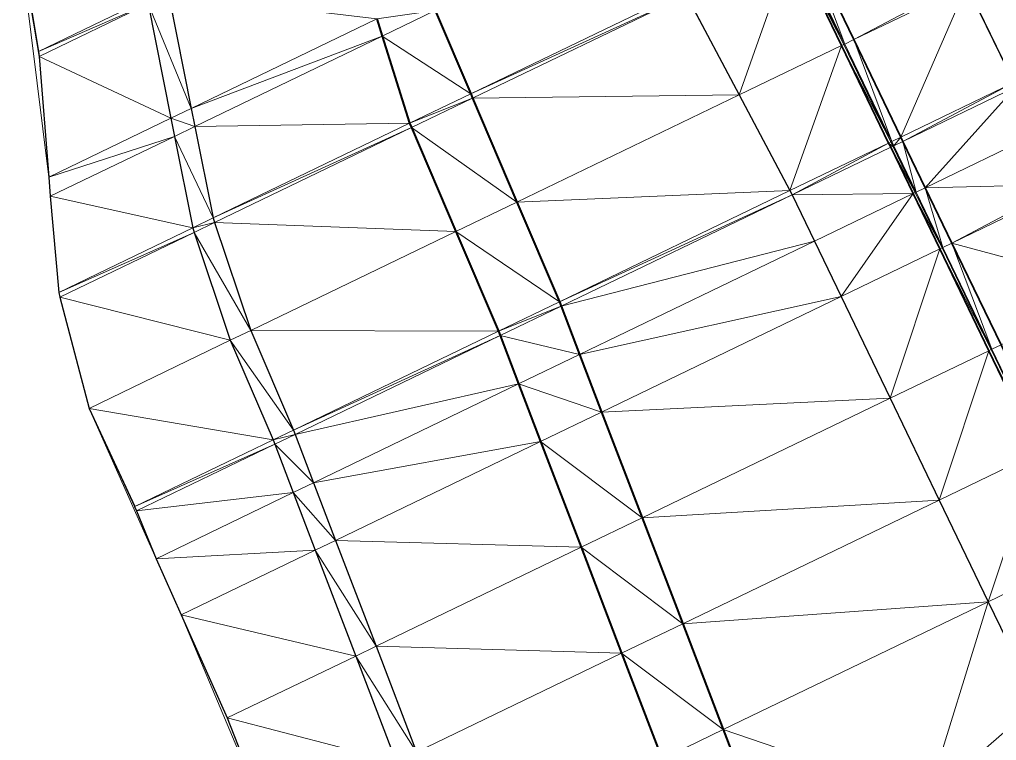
# Model space of a CAD drawing. Header units: metres. Extents: x 246428 to 246884, y 7418966 to 7419490.
# Drawn here: x 246511 to 246554.24, y 7419296.5 to 7419328.41 of the extents above; entities that cross this region are included whole.
import ezdxf

# ---------------------------------------------------------------- set-up
doc = ezdxf.new("R2010")
doc.units = ezdxf.units.M
doc.linetypes.add('blank name', pattern=[0])
doc.linetypes.add('HIDDEN', pattern=[9.525, 6.35, -3.175])
doc.layers.add('_12D_UNMAPPED', color=7, linetype='Continuous')
for name, color, linetype, lineweight in [('BATTER', 250, 'HIDDEN', 25), ('DRAINAGE_SWALE', 7, 'CHANNEL_DASHDOT_X4', 40), ('GRADELINES', 250, 'HIDDEN', 25)]:
    doc.layers.add(name, color=color, linetype=linetype, lineweight=lineweight)
for name, color, linetype, lineweight, true_color in [('KERB_BACK', 7, 'Continuous', 35, 0x5fd2ff), ('KERB_LINE', 7, 'Continuous', 18, 0xb9b9b9), ('KERB_LIP', 7, 'Continuous', 35, 0x5fd2ff), ('KERB_TOP', 7, 'Continuous', 18, 0xb9b9b9)]:
    doc.layers.add(name, color=color, linetype=linetype, lineweight=lineweight, true_color=true_color)
doc.styles.get("Standard").update_dxf_attribs({"font": 'romans.shx', "width": 0.65})
doc.linetypes.add('CHANNEL_DASHDOT_X4', pattern='A,6,-1,1,-1,0.004,[">",Standard,S=4,R=0,X=0,Y=-1.7144],0.004,1,-1,6,-1,1,-1', length=20.008)

msp = doc.modelspace()

# ---------------------------------------------------------------- linework, layer by layer
at = {"layer": '_12D_UNMAPPED', "color": 3, "linetype": 'blank name', "lineweight": 0}
for points in [[(246555.008, 7419325.621, 32.12), (246552.926, 7419329.937, 32.072), (246557.925, 7419332.347, 31.906)], [(246512.289, 7419321.441, 30.769), (246510.995, 7419331.919, 30.807), (246511.857, 7419326.784, 30.788)], [(246510.995, 7419331.919, 30.807), (246511.84, 7419327.007, 30.789), (246511.857, 7419326.784, 30.788)], [(246511.84, 7419327.007, 30.789), (246510.995, 7419331.919, 30.807), (246516.646, 7419329.325, 31.678)], [(246542.853, 7419325.079, 31.981), (246540.508, 7419329.499, 31.929), (246545.215, 7419331.769, 31.981)], [(246542.853, 7419325.079, 31.981), (246545.215, 7419331.769, 31.981), (246547.387, 7419327.265, 32.031)], [(246545.314, 7419331.817, 31.981), (246547.486, 7419327.313, 32.031), (246545.215, 7419331.769, 31.981)], [(246545.215, 7419331.769, 31.981), (246547.486, 7419327.313, 32.031), (246547.387, 7419327.265, 32.031)], [(246545.35, 7419331.834, 31.831), (246547.522, 7419327.33, 31.881), (246545.314, 7419331.817, 31.981)], [(246545.314, 7419331.817, 31.981), (246547.522, 7419327.33, 31.881), (246547.486, 7419327.313, 32.031)], [(246545.35, 7419331.834, 31.831), (246545.755, 7419332.029, 31.856), (246547.522, 7419327.33, 31.881)], [(246545.755, 7419332.029, 31.856), (246552.836, 7419330.124, 32.07), (246547.927, 7419327.526, 31.906)], [(246545.755, 7419332.029, 31.856), (246547.927, 7419327.526, 31.906), (246547.522, 7419327.33, 31.881)], [(246552.836, 7419330.124, 32.07), (246552.926, 7419329.937, 32.072), (246547.927, 7419327.526, 31.906)], [(246517.588, 7419329.548, 31.681), (246518.591, 7419324.48, 31.768), (246516.688, 7419329.114, 31.681)], [(246526.811, 7419328.445, 30.247), (246518.591, 7419324.48, 31.768), (246517.588, 7419329.548, 31.681)], [(246540.41, 7419329.683, 31.926), (246530.966, 7419325.128, 30.179), (246529.393, 7419328.811, 30.193)], [(246530.966, 7419325.128, 30.179), (246530.966, 7419325.128, 30.179), (246540.41, 7419329.683, 31.926)], [(246530.966, 7419325.128, 30.179), (246540.41, 7419329.683, 31.926), (246540.41, 7419329.683, 31.926)], [(246530.966, 7419325.128, 30.179), (246540.41, 7419329.683, 31.926), (246540.508, 7419329.499, 31.929)], [(246552.926, 7419329.937, 32.072), (246550.008, 7419323.21, 31.954), (246547.927, 7419327.526, 31.906)], [(246555.008, 7419325.621, 32.12), (246550.008, 7419323.21, 31.954), (246552.926, 7419329.937, 32.072)], [(246511.84, 7419327.007, 30.789), (246516.646, 7419329.325, 31.678), (246516.688, 7419329.114, 31.681)], [(246511.857, 7419326.784, 30.788), (246511.84, 7419327.007, 30.789), (246516.688, 7419329.114, 31.681)], [(246511.84, 7419327.007, 30.789), (246511.84, 7419327.007, 30.789), (246516.688, 7419329.114, 31.681)], [(246517.69, 7419324.046, 31.768), (246511.857, 7419326.784, 30.788), (246516.688, 7419329.114, 31.681)], [(246518.591, 7419324.48, 31.768), (246517.69, 7419324.046, 31.768), (246516.688, 7419329.114, 31.681)], [(246531.047, 7419324.937, 30.178), (246530.966, 7419325.128, 30.179), (246540.508, 7419329.499, 31.929)], [(246542.853, 7419325.079, 31.981), (246531.047, 7419324.937, 30.178), (246540.508, 7419329.499, 31.929)], [(246527.051, 7419327.682, 30.245), (246526.811, 7419328.445, 30.247), (246529.393, 7419328.811, 30.193)], [(246530.966, 7419325.128, 30.179), (246527.051, 7419327.681, 30.245), (246529.393, 7419328.811, 30.193)], [(246527.051, 7419327.682, 30.245), (246529.393, 7419328.811, 30.193), (246529.393, 7419328.811, 30.193)], [(246527.051, 7419327.681, 30.245), (246527.051, 7419327.682, 30.245), (246529.393, 7419328.811, 30.193)], [(246518.591, 7419324.48, 31.768), (246526.811, 7419328.445, 30.247), (246527.051, 7419327.682, 30.245)], [(246518.591, 7419324.48, 31.768), (246527.051, 7419327.682, 30.245), (246527.051, 7419327.681, 30.245)], [(246518.749, 7419323.678, 31.782), (246518.591, 7419324.48, 31.768), (246527.051, 7419327.681, 30.245)], [(246528.263, 7419323.825, 30.239), (246518.749, 7419323.678, 31.782), (246527.051, 7419327.681, 30.245)], [(246518.749, 7419323.678, 31.782), (246518.749, 7419323.678, 31.782), (246527.051, 7419327.681, 30.245)], [(246530.966, 7419325.128, 30.179), (246528.263, 7419323.825, 30.239), (246527.051, 7419327.681, 30.245)], [(246547.927, 7419327.526, 31.906), (246549.603, 7419323.014, 31.929), (246547.522, 7419327.33, 31.881)], [(246550.008, 7419323.21, 31.954), (246549.603, 7419323.014, 31.929), (246547.927, 7419327.526, 31.906)], [(246511.84, 7419327.007, 30.789), (246511.84, 7419327.007, 30.789), (246511.857, 7419326.784, 30.788)], [(246545.099, 7419320.842, 32.03), (246542.853, 7419325.079, 31.981), (246547.387, 7419327.265, 32.031)], [(246549.468, 7419322.949, 32.079), (246545.099, 7419320.842, 32.03), (246547.387, 7419327.265, 32.031)], [(246547.486, 7419327.313, 32.031), (246549.567, 7419322.997, 32.079), (246547.387, 7419327.265, 32.031)], [(246549.567, 7419322.997, 32.079), (246549.468, 7419322.949, 32.079), (246547.387, 7419327.265, 32.031)], [(246547.522, 7419327.33, 31.881), (246549.567, 7419322.997, 32.079), (246547.486, 7419327.313, 32.031)], [(246549.603, 7419323.014, 31.929), (246549.567, 7419322.997, 32.079), (246547.522, 7419327.33, 31.881)], [(246517.69, 7419324.046, 31.768), (246512.289, 7419321.441, 30.769), (246511.857, 7419326.784, 30.788)], [(246550.008, 7419323.21, 31.954), (246555.008, 7419325.621, 32.12), (246550.009, 7419323.21, 31.954)], [(246550.009, 7419323.21, 31.954), (246555.008, 7419325.621, 32.12), (246550.099, 7419323.022, 31.956)], [(246555.008, 7419325.621, 32.12), (246555.008, 7419325.621, 32.12), (246550.009, 7419323.21, 31.954)], [(246555.008, 7419325.621, 32.12), (246555.098, 7419325.433, 32.122), (246550.099, 7419323.022, 31.956)], [(246550.099, 7419323.022, 31.956), (246555.098, 7419325.433, 32.122), (246551.089, 7419320.97, 31.979)], [(246555.098, 7419325.433, 32.122), (246556.088, 7419323.381, 32.145), (246551.089, 7419320.97, 31.979)], [(246530.966, 7419325.128, 30.179), (246531.047, 7419324.937, 30.178), (246528.263, 7419323.825, 30.239)], [(246530.966, 7419325.128, 30.179), (246530.966, 7419325.128, 30.179), (246528.263, 7419323.825, 30.239)], [(246528.263, 7419323.825, 30.239), (246531.047, 7419324.937, 30.178), (246528.345, 7419323.633, 30.238)], [(246531.047, 7419324.937, 30.178), (246533.013, 7419320.333, 30.16), (246528.345, 7419323.633, 30.238)], [(246533.013, 7419320.333, 30.16), (246531.047, 7419324.937, 30.178), (246542.853, 7419325.079, 31.981)], [(246533.013, 7419320.333, 30.16), (246542.853, 7419325.079, 31.981), (246545.099, 7419320.842, 32.03)], [(246518.591, 7419324.48, 31.768), (246518.749, 7419323.678, 31.782), (246517.69, 7419324.046, 31.768)], [(246512.289, 7419321.441, 30.769), (246517.69, 7419324.046, 31.768), (246517.849, 7419323.244, 31.782)], [(246517.69, 7419324.046, 31.768), (246518.749, 7419323.678, 31.782), (246517.849, 7419323.244, 31.782)], [(246518.749, 7419323.678, 31.782), (246518.749, 7419323.678, 31.782), (246517.849, 7419323.244, 31.782)], [(246517.849, 7419323.244, 31.782), (246518.749, 7419323.678, 31.782), (246517.849, 7419323.243, 31.782)], [(246518.749, 7419323.678, 31.782), (246519.564, 7419319.63, 31.849), (246517.849, 7419323.243, 31.782)], [(246519.564, 7419319.63, 31.849), (246518.749, 7419323.678, 31.782), (246528.263, 7419323.825, 30.239)], [(246519.564, 7419319.63, 31.849), (246528.263, 7419323.825, 30.239), (246528.345, 7419323.633, 30.238)], [(246519.564, 7419319.63, 31.849), (246528.263, 7419323.825, 30.239), (246528.263, 7419323.825, 30.239)], [(246519.626, 7419319.428, 31.852), (246519.564, 7419319.63, 31.849), (246528.345, 7419323.633, 30.238)], [(246519.626, 7419319.428, 31.852), (246528.345, 7419323.633, 30.238), (246530.31, 7419319.03, 30.22)], [(246528.263, 7419323.825, 30.239), (246528.263, 7419323.825, 30.239), (246528.345, 7419323.633, 30.238)], [(246528.345, 7419323.633, 30.238), (246533.013, 7419320.333, 30.16), (246530.31, 7419319.03, 30.22)], [(246512.289, 7419321.441, 30.769), (246517.849, 7419323.244, 31.782), (246517.849, 7419323.243, 31.782)], [(246512.358, 7419320.596, 30.766), (246512.289, 7419321.441, 30.769), (246517.849, 7419323.243, 31.782)], [(246512.358, 7419320.595, 30.766), (246517.849, 7419323.243, 31.782), (246518.663, 7419319.196, 31.849)], [(246512.358, 7419320.595, 30.766), (246512.358, 7419320.596, 30.766), (246517.849, 7419323.243, 31.782)], [(246517.849, 7419323.243, 31.782), (246519.564, 7419319.63, 31.849), (246518.663, 7419319.196, 31.849)], [(246549.603, 7419323.014, 31.929), (246550.009, 7419323.21, 31.954), (246549.694, 7419322.827, 31.931)], [(246549.603, 7419323.014, 31.929), (246550.008, 7419323.21, 31.954), (246549.603, 7419323.014, 31.929)], [(246550.008, 7419323.21, 31.954), (246550.009, 7419323.21, 31.954), (246549.603, 7419323.014, 31.929)], [(246550.009, 7419323.21, 31.954), (246550.099, 7419323.022, 31.956), (246549.694, 7419322.827, 31.931)], [(246551.089, 7419320.97, 31.979), (246556.088, 7419323.381, 32.145), (246551.089, 7419320.97, 31.979)], [(246551.089, 7419320.97, 31.979), (246556.088, 7419323.381, 32.145), (246556.088, 7419323.38, 32.145)], [(246551.089, 7419320.97, 31.979), (246556.088, 7419323.38, 32.145), (246557.179, 7419321.117, 32.17)], [(246545.099, 7419320.842, 32.03), (246549.468, 7419322.949, 32.079), (246545.1, 7419320.842, 32.03)], [(246549.468, 7419322.949, 32.079), (246549.468, 7419322.949, 32.079), (246545.1, 7419320.842, 32.03)], [(246545.1, 7419320.842, 32.03), (246549.468, 7419322.949, 32.079), (246545.19, 7419320.655, 32.032)], [(246549.468, 7419322.949, 32.079), (246549.559, 7419322.761, 32.081), (246545.19, 7419320.655, 32.032)], [(246549.559, 7419322.761, 32.081), (246550.548, 7419320.709, 32.104), (246545.19, 7419320.655, 32.032)], [(246549.468, 7419322.949, 32.079), (246549.567, 7419322.997, 32.079), (246549.468, 7419322.949, 32.079)], [(246549.567, 7419322.997, 32.079), (246549.567, 7419322.997, 32.079), (246549.468, 7419322.949, 32.079)], [(246549.567, 7419322.997, 32.079), (246549.658, 7419322.809, 32.081), (246549.468, 7419322.949, 32.079)], [(246549.468, 7419322.949, 32.079), (246549.658, 7419322.809, 32.081), (246549.559, 7419322.761, 32.081)], [(246549.658, 7419322.809, 32.081), (246550.647, 7419320.757, 32.104), (246549.559, 7419322.761, 32.081)], [(246549.559, 7419322.761, 32.081), (246550.647, 7419320.757, 32.104), (246550.548, 7419320.709, 32.104)], [(246549.567, 7419322.997, 32.079), (246549.603, 7419323.014, 31.929), (246549.658, 7419322.809, 32.081)], [(246549.567, 7419322.997, 32.079), (246549.603, 7419323.014, 31.929), (246549.567, 7419322.997, 32.079)], [(246549.603, 7419323.014, 31.929), (246549.603, 7419323.014, 31.929), (246549.567, 7419322.997, 32.079)], [(246549.603, 7419323.014, 31.929), (246549.694, 7419322.827, 31.931), (246549.658, 7419322.809, 32.081)], [(246549.694, 7419322.827, 31.931), (246550.683, 7419320.774, 31.954), (246549.658, 7419322.809, 32.081)], [(246549.658, 7419322.809, 32.081), (246550.683, 7419320.774, 31.954), (246550.647, 7419320.757, 32.104)], [(246549.694, 7419322.827, 31.931), (246550.099, 7419323.022, 31.956), (246550.683, 7419320.774, 31.954)], [(246550.099, 7419323.022, 31.956), (246551.089, 7419320.97, 31.979), (246550.683, 7419320.774, 31.954)], [(246550.683, 7419320.774, 31.954), (246551.089, 7419320.97, 31.979), (246550.683, 7419320.774, 31.954)], [(246551.089, 7419320.97, 31.979), (246551.089, 7419320.97, 31.979), (246550.683, 7419320.774, 31.954)], [(246550.683, 7419320.774, 31.954), (246551.089, 7419320.97, 31.979), (246551.866, 7419318.323, 31.981)], [(246552.271, 7419318.518, 32.006), (246551.089, 7419320.97, 31.979), (246557.179, 7419321.117, 32.17)], [(246551.089, 7419320.97, 31.979), (246552.271, 7419318.518, 32.006), (246551.866, 7419318.323, 31.981)], [(246552.271, 7419318.518, 32.006), (246557.179, 7419321.117, 32.17), (246557.27, 7419320.929, 32.172)], [(246559.351, 7419316.613, 32.22), (246552.271, 7419318.518, 32.006), (246557.27, 7419320.929, 32.172)], [(246512.729, 7419316.334, 30.751), (246512.358, 7419320.595, 30.766), (246518.663, 7419319.196, 31.849)], [(246534.896, 7419315.922, 30.142), (246533.013, 7419320.333, 30.16), (246545.099, 7419320.842, 32.03)], [(246534.896, 7419315.922, 30.142), (246545.099, 7419320.842, 32.03), (246545.19, 7419320.655, 32.032)], [(246534.97, 7419315.726, 30.141), (246534.896, 7419315.922, 30.142), (246545.19, 7419320.655, 32.032)], [(246534.97, 7419315.726, 30.141), (246545.19, 7419320.655, 32.032), (246546.18, 7419318.602, 32.055)], [(246545.099, 7419320.842, 32.03), (246545.1, 7419320.842, 32.03), (246545.19, 7419320.655, 32.032)], [(246545.19, 7419320.655, 32.032), (246550.548, 7419320.709, 32.104), (246546.18, 7419318.602, 32.055)], [(246546.18, 7419318.602, 32.055), (246550.548, 7419320.709, 32.104), (246547.362, 7419316.151, 32.082)], [(246546.18, 7419318.602, 32.055), (246550.548, 7419320.709, 32.104), (246546.18, 7419318.602, 32.055)], [(246550.548, 7419320.709, 32.104), (246550.548, 7419320.709, 32.104), (246546.18, 7419318.602, 32.055)], [(246550.548, 7419320.709, 32.104), (246551.73, 7419318.258, 32.131), (246547.362, 7419316.151, 32.082)], [(246550.548, 7419320.709, 32.104), (246550.647, 7419320.757, 32.104), (246550.548, 7419320.709, 32.104)], [(246550.647, 7419320.757, 32.104), (246550.647, 7419320.757, 32.104), (246550.548, 7419320.709, 32.104)], [(246550.647, 7419320.757, 32.104), (246551.83, 7419318.306, 32.131), (246550.548, 7419320.709, 32.104)], [(246550.548, 7419320.709, 32.104), (246551.83, 7419318.306, 32.131), (246551.73, 7419318.258, 32.131)], [(246550.647, 7419320.757, 32.104), (246550.683, 7419320.774, 31.954), (246551.83, 7419318.306, 32.131)], [(246550.647, 7419320.757, 32.104), (246550.683, 7419320.774, 31.954), (246550.647, 7419320.757, 32.104)], [(246550.683, 7419320.774, 31.954), (246550.683, 7419320.774, 31.954), (246550.647, 7419320.757, 32.104)], [(246550.683, 7419320.774, 31.954), (246551.866, 7419318.323, 31.981), (246551.83, 7419318.306, 32.131)], [(246533.013, 7419320.333, 30.16), (246534.895, 7419315.921, 30.142), (246530.31, 7419319.03, 30.22)], [(246533.013, 7419320.333, 30.16), (246534.896, 7419315.922, 30.142), (246534.895, 7419315.921, 30.142)], [(246519.564, 7419319.63, 31.849), (246519.564, 7419319.63, 31.849), (246518.663, 7419319.196, 31.849)], [(246519.564, 7419319.63, 31.849), (246519.626, 7419319.428, 31.852), (246518.663, 7419319.196, 31.849)], [(246519.564, 7419319.63, 31.849), (246519.564, 7419319.63, 31.849), (246519.626, 7419319.428, 31.852)], [(246512.729, 7419316.334, 30.751), (246518.663, 7419319.196, 31.849), (246518.663, 7419319.195, 31.849)], [(246512.729, 7419316.334, 30.751), (246518.663, 7419319.195, 31.849), (246518.725, 7419318.994, 31.852)], [(246518.663, 7419319.196, 31.849), (246519.626, 7419319.428, 31.852), (246518.663, 7419319.195, 31.849)], [(246518.663, 7419319.195, 31.849), (246519.626, 7419319.428, 31.852), (246518.725, 7419318.994, 31.852)], [(246519.626, 7419319.428, 31.852), (246521.227, 7419314.65, 31.901), (246518.725, 7419318.994, 31.852)], [(246521.227, 7419314.65, 31.901), (246519.626, 7419319.428, 31.852), (246530.31, 7419319.03, 30.22)], [(246512.773, 7419316.124, 30.75), (246512.729, 7419316.334, 30.751), (246518.725, 7419318.994, 31.852)], [(246512.773, 7419316.124, 30.75), (246518.725, 7419318.994, 31.852), (246520.326, 7419314.215, 31.901)], [(246518.725, 7419318.994, 31.852), (246521.227, 7419314.65, 31.901), (246520.326, 7419314.215, 31.901)], [(246521.227, 7419314.65, 31.901), (246530.31, 7419319.03, 30.22), (246532.193, 7419314.618, 30.202)], [(246530.31, 7419319.03, 30.22), (246532.194, 7419314.619, 30.202), (246532.193, 7419314.618, 30.202)], [(246530.31, 7419319.03, 30.22), (246534.895, 7419315.921, 30.142), (246532.194, 7419314.619, 30.202)], [(246535.787, 7419313.591, 30.132), (246534.97, 7419315.726, 30.141), (246546.18, 7419318.602, 32.055)], [(246535.787, 7419313.591, 30.132), (246535.787, 7419313.591, 30.132), (246546.18, 7419318.602, 32.055)], [(246535.787, 7419313.591, 30.132), (246546.18, 7419318.602, 32.055), (246546.18, 7419318.602, 32.055)], [(246535.787, 7419313.591, 30.132), (246546.18, 7419318.602, 32.055), (246547.362, 7419316.151, 32.082)], [(246551.83, 7419318.306, 32.131), (246554.001, 7419313.802, 32.181), (246551.73, 7419318.258, 32.131)], [(246551.866, 7419318.323, 31.981), (246554.037, 7419313.819, 32.031), (246551.83, 7419318.306, 32.131)], [(246551.83, 7419318.306, 32.131), (246554.037, 7419313.819, 32.031), (246554.001, 7419313.802, 32.181)], [(246551.866, 7419318.323, 31.981), (246552.271, 7419318.518, 32.006), (246554.037, 7419313.819, 32.031)], [(246554.443, 7419314.015, 32.056), (246552.271, 7419318.518, 32.006), (246559.351, 7419316.613, 32.22)], [(246552.271, 7419318.518, 32.006), (246554.443, 7419314.015, 32.056), (246554.037, 7419313.819, 32.031)], [(246547.362, 7419316.151, 32.082), (246551.73, 7419318.258, 32.131), (246549.534, 7419311.647, 32.132)], [(246551.73, 7419318.258, 32.131), (246553.902, 7419313.754, 32.181), (246549.534, 7419311.647, 32.132)], [(246551.73, 7419318.258, 32.131), (246554.001, 7419313.802, 32.181), (246553.902, 7419313.754, 32.181)], [(246512.729, 7419316.334, 30.751), (246512.729, 7419316.334, 30.751), (246512.773, 7419316.124, 30.75)], [(246512.773, 7419316.124, 30.75), (246520.326, 7419314.215, 31.901), (246514.076, 7419311.201, 30.744)], [(246536.763, 7419311.04, 30.121), (246535.787, 7419313.591, 30.132), (246547.362, 7419316.151, 32.082)], [(246536.763, 7419311.04, 30.121), (246547.362, 7419316.151, 32.082), (246549.534, 7419311.647, 32.132)], [(246534.895, 7419315.921, 30.142), (246534.97, 7419315.726, 30.141), (246532.194, 7419314.619, 30.202)], [(246532.194, 7419314.619, 30.202), (246534.97, 7419315.726, 30.141), (246532.268, 7419314.423, 30.201)], [(246534.97, 7419315.726, 30.141), (246535.787, 7419313.591, 30.132), (246532.268, 7419314.423, 30.201)], [(246534.895, 7419315.921, 30.142), (246534.896, 7419315.922, 30.142), (246534.97, 7419315.726, 30.141)], [(246521.227, 7419314.65, 31.901), (246523.118, 7419310.242, 31.881), (246520.326, 7419314.215, 31.901)], [(246521.227, 7419314.65, 31.901), (246523.119, 7419310.243, 31.881), (246523.118, 7419310.242, 31.881)], [(246523.119, 7419310.243, 31.881), (246521.227, 7419314.65, 31.901), (246532.193, 7419314.618, 30.202)], [(246523.119, 7419310.243, 31.881), (246532.193, 7419314.618, 30.202), (246532.268, 7419314.423, 30.201)], [(246523.193, 7419310.047, 31.881), (246523.119, 7419310.243, 31.881), (246532.268, 7419314.423, 30.201)], [(246523.193, 7419310.047, 31.881), (246532.268, 7419314.423, 30.201), (246533.085, 7419312.288, 30.192)], [(246532.193, 7419314.618, 30.202), (246532.194, 7419314.619, 30.202), (246532.268, 7419314.423, 30.201)], [(246532.268, 7419314.423, 30.201), (246535.787, 7419313.591, 30.132), (246533.085, 7419312.288, 30.192)], [(246520.326, 7419314.215, 31.901), (246522.218, 7419309.808, 31.881), (246514.076, 7419311.201, 30.744)], [(246520.326, 7419314.215, 31.901), (246523.118, 7419310.242, 31.881), (246522.219, 7419309.808, 31.881)], [(246520.326, 7419314.215, 31.901), (246522.219, 7419309.808, 31.881), (246522.218, 7419309.808, 31.881)], [(246554.443, 7419314.015, 32.056), (246556.209, 7419309.316, 32.081), (246554.037, 7419313.819, 32.031)], [(246535.787, 7419313.591, 30.132), (246535.787, 7419313.591, 30.132), (246533.085, 7419312.288, 30.192)], [(246533.085, 7419312.288, 30.192), (246535.787, 7419313.591, 30.132), (246533.085, 7419312.287, 30.192)], [(246535.787, 7419313.591, 30.132), (246536.763, 7419311.04, 30.121), (246533.085, 7419312.287, 30.192)], [(246553.902, 7419313.754, 32.181), (246551.706, 7419307.144, 32.182), (246549.534, 7419311.647, 32.132)], [(246556.074, 7419309.25, 32.231), (246551.706, 7419307.144, 32.182), (246553.902, 7419313.754, 32.181)], [(246554.001, 7419313.802, 32.181), (246556.173, 7419309.298, 32.231), (246553.902, 7419313.754, 32.181)], [(246556.173, 7419309.298, 32.231), (246556.074, 7419309.25, 32.231), (246553.902, 7419313.754, 32.181)], [(246554.037, 7419313.819, 32.031), (246556.173, 7419309.298, 32.231), (246554.001, 7419313.802, 32.181)], [(246556.209, 7419309.316, 32.081), (246556.173, 7419309.298, 32.231), (246554.037, 7419313.819, 32.031)], [(246524.01, 7419307.911, 31.871), (246523.193, 7419310.047, 31.881), (246533.085, 7419312.288, 30.192)], [(246524.01, 7419307.911, 31.871), (246533.085, 7419312.288, 30.192), (246533.085, 7419312.287, 30.192)], [(246524.01, 7419307.911, 31.871), (246524.01, 7419307.911, 31.871), (246533.085, 7419312.287, 30.192)], [(246534.061, 7419309.737, 30.181), (246524.01, 7419307.911, 31.871), (246533.085, 7419312.287, 30.192)], [(246536.763, 7419311.04, 30.121), (246534.061, 7419309.737, 30.181), (246533.085, 7419312.287, 30.192)], [(246538.557, 7419306.354, 30.101), (246536.763, 7419311.04, 30.121), (246549.534, 7419311.647, 32.132)], [(246551.706, 7419307.144, 32.182), (246538.557, 7419306.354, 30.101), (246549.534, 7419311.647, 32.132)], [(246516.091, 7419306.853, 30.748), (246516.17, 7419306.66, 30.748), (246514.076, 7419311.201, 30.744)], [(246516.17, 7419306.66, 30.748), (246517.037, 7419304.548, 30.748), (246514.076, 7419311.201, 30.744)], [(246522.218, 7419309.808, 31.881), (246516.092, 7419306.853, 30.748), (246514.076, 7419311.201, 30.744)], [(246516.092, 7419306.853, 30.748), (246516.091, 7419306.853, 30.748), (246514.076, 7419311.201, 30.744)], [(246538.557, 7419306.354, 30.101), (246534.061, 7419309.737, 30.181), (246536.763, 7419311.04, 30.121)], [(246523.118, 7419310.242, 31.881), (246523.193, 7419310.047, 31.881), (246522.219, 7419309.808, 31.881)], [(246523.118, 7419310.242, 31.881), (246523.119, 7419310.243, 31.881), (246523.193, 7419310.047, 31.881)], [(246522.292, 7419309.612, 31.881), (246516.092, 7419306.853, 30.748), (246522.218, 7419309.808, 31.881)], [(246522.219, 7419309.808, 31.881), (246522.292, 7419309.612, 31.881), (246522.218, 7419309.808, 31.881)], [(246523.193, 7419310.047, 31.881), (246522.292, 7419309.612, 31.881), (246522.219, 7419309.808, 31.881)], [(246524.01, 7419307.911, 31.871), (246522.292, 7419309.612, 31.881), (246523.193, 7419310.047, 31.881)], [(246524.986, 7419305.36, 31.861), (246524.01, 7419307.911, 31.871), (246534.061, 7419309.737, 30.181)], [(246524.986, 7419305.36, 31.861), (246534.061, 7419309.737, 30.181), (246535.854, 7419305.051, 30.161)], [(246534.061, 7419309.737, 30.181), (246538.557, 7419306.354, 30.101), (246535.854, 7419305.051, 30.161)], [(246516.092, 7419306.853, 30.748), (246522.292, 7419309.612, 31.881), (246516.17, 7419306.66, 30.748)], [(246522.292, 7419309.612, 31.881), (246523.109, 7419307.477, 31.871), (246516.17, 7419306.66, 30.748)], [(246522.292, 7419309.612, 31.881), (246524.01, 7419307.911, 31.871), (246523.109, 7419307.477, 31.871)], [(246553.878, 7419302.64, 32.232), (246551.706, 7419307.144, 32.182), (246556.074, 7419309.25, 32.231)], [(246553.878, 7419302.64, 32.232), (246556.074, 7419309.25, 32.231), (246558.246, 7419304.747, 32.281)], [(246524.01, 7419307.911, 31.871), (246524.01, 7419307.911, 31.871), (246523.109, 7419307.477, 31.871)], [(246523.109, 7419307.477, 31.871), (246524.01, 7419307.911, 31.871), (246523.109, 7419307.477, 31.871)], [(246524.01, 7419307.911, 31.871), (246524.986, 7419305.36, 31.861), (246523.109, 7419307.477, 31.871)], [(246516.17, 7419306.66, 30.748), (246523.109, 7419307.477, 31.871), (246517.037, 7419304.548, 30.748)], [(246523.109, 7419307.477, 31.871), (246524.085, 7419304.926, 31.861), (246517.037, 7419304.548, 30.748)], [(246523.109, 7419307.477, 31.871), (246523.109, 7419307.477, 31.871), (246517.037, 7419304.548, 30.748)], [(246523.109, 7419307.477, 31.871), (246524.986, 7419305.36, 31.861), (246524.085, 7419304.926, 31.861)], [(246538.557, 7419306.354, 30.101), (246551.706, 7419307.144, 32.182), (246540.35, 7419301.667, 30.081)], [(246540.35, 7419301.667, 30.081), (246551.706, 7419307.144, 32.182), (246553.878, 7419302.64, 32.232)], [(246516.091, 7419306.853, 30.748), (246516.092, 7419306.853, 30.748), (246516.17, 7419306.66, 30.748)], [(246516.17, 7419306.66, 30.748), (246517.037, 7419304.548, 30.748), (246517.037, 7419304.548, 30.748)], [(246538.557, 7419306.354, 30.101), (246540.35, 7419301.667, 30.081), (246535.854, 7419305.051, 30.161)], [(246524.986, 7419305.36, 31.861), (246526.779, 7419300.674, 31.84), (246524.085, 7419304.926, 31.861)], [(246526.779, 7419300.674, 31.84), (246524.986, 7419305.36, 31.861), (246535.854, 7419305.051, 30.161)], [(246517.037, 7419304.548, 30.748), (246524.085, 7419304.926, 31.861), (246518.154, 7419302.066, 30.763)], [(246524.085, 7419304.926, 31.861), (246525.878, 7419300.24, 31.84), (246518.154, 7419302.066, 30.763)], [(246524.085, 7419304.926, 31.861), (246526.779, 7419300.674, 31.84), (246525.878, 7419300.24, 31.84)], [(246526.779, 7419300.674, 31.84), (246535.854, 7419305.051, 30.161), (246537.648, 7419300.364, 30.141)], [(246535.854, 7419305.051, 30.161), (246540.35, 7419301.667, 30.081), (246537.648, 7419300.364, 30.141)], [(246517.037, 7419304.548, 30.748), (246517.037, 7419304.548, 30.748), (246518.154, 7419302.066, 30.763)], [(246553.878, 7419302.64, 32.232), (246558.246, 7419304.747, 32.281), (246556.049, 7419298.136, 32.282)], [(246540.35, 7419301.667, 30.081), (246553.878, 7419302.64, 32.232), (246542.143, 7419296.981, 30.061)], [(246542.143, 7419296.981, 30.061), (246553.878, 7419302.64, 32.232), (246551.167, 7419293.904, 31.26)], [(246551.167, 7419293.904, 31.26), (246553.878, 7419302.64, 32.232), (246556.049, 7419298.136, 32.282)], [(246522.036, 7419292.835, 30.778), (246518.154, 7419302.066, 30.763), (246520.19, 7419297.497, 30.788)], [(246518.154, 7419302.066, 30.763), (246525.878, 7419300.24, 31.84), (246520.19, 7419297.497, 30.788)], [(246537.648, 7419300.364, 30.141), (246540.35, 7419301.667, 30.081), (246542.143, 7419296.981, 30.061)], [(246525.878, 7419300.24, 31.84), (246526.779, 7419300.674, 31.84), (246528.572, 7419295.988, 31.82)], [(246526.779, 7419300.674, 31.84), (246537.648, 7419300.364, 30.141), (246528.572, 7419295.988, 31.82)], [(246520.19, 7419297.497, 30.788), (246525.878, 7419300.24, 31.84), (246527.671, 7419295.553, 31.82)], [(246525.878, 7419300.24, 31.84), (246528.572, 7419295.988, 31.82), (246527.671, 7419295.553, 31.82)], [(246537.648, 7419300.364, 30.141), (246539.441, 7419295.678, 30.121), (246528.572, 7419295.988, 31.82)], [(246539.441, 7419295.678, 30.121), (246537.648, 7419300.364, 30.141), (246542.143, 7419296.981, 30.061)], [(246556.323, 7419296.39, 32.292), (246551.167, 7419293.904, 31.26), (246556.049, 7419298.136, 32.282)], [(246522.036, 7419292.835, 30.778), (246520.19, 7419297.497, 30.788), (246527.671, 7419295.553, 31.82)], [(246543.936, 7419292.295, 30.041), (246539.441, 7419295.678, 30.121), (246542.143, 7419296.981, 30.061)], [(246543.936, 7419292.295, 30.041), (246542.143, 7419296.981, 30.061), (246551.167, 7419293.904, 31.26)]]:
    msp.add_3dface(points, dxfattribs=at)
at = {"layer": 'BATTER'}
for points in [[(246510.995, 7419331.919, 30.807), (246511.84, 7419327.007, 30.789), (246511.84, 7419327.007, 30.789), (246511.857, 7419326.784, 30.788), (246512.289, 7419321.441, 30.769), (246512.358, 7419320.596, 30.766), (246512.358, 7419320.595, 30.766), (246512.729, 7419316.334, 30.751), (246512.729, 7419316.334, 30.751), (246512.773, 7419316.124, 30.75), (246514.076, 7419311.201, 30.744), (246516.092, 7419306.853, 30.748), (246516.091, 7419306.853, 30.748), (246516.17, 7419306.66, 30.748), (246517.037, 7419304.548, 30.748), (246517.037, 7419304.548, 30.748), (246518.154, 7419302.066, 30.763), (246520.19, 7419297.497, 30.788), (246522.036, 7419292.835, 30.778)], [(246517.588, 7419329.548, 31.681), (246518.591, 7419324.48, 31.768), (246518.749, 7419323.678, 31.782), (246518.749, 7419323.678, 31.782), (246519.564, 7419319.63, 31.849), (246519.564, 7419319.63, 31.849), (246519.626, 7419319.428, 31.852), (246521.227, 7419314.65, 31.901), (246523.119, 7419310.243, 31.881), (246523.118, 7419310.242, 31.881), (246523.193, 7419310.047, 31.881), (246524.01, 7419307.911, 31.871), (246524.01, 7419307.911, 31.871), (246524.986, 7419305.36, 31.861), (246526.779, 7419300.674, 31.84), (246528.572, 7419295.988, 31.82)], [(246516.688, 7419329.114, 31.681), (246517.69, 7419324.046, 31.768), (246517.849, 7419323.244, 31.782), (246517.849, 7419323.243, 31.782), (246518.663, 7419319.196, 31.849), (246518.663, 7419319.195, 31.849), (246518.725, 7419318.994, 31.852), (246520.326, 7419314.215, 31.901), (246522.219, 7419309.808, 31.881), (246522.218, 7419309.808, 31.881), (246522.292, 7419309.612, 31.881), (246523.109, 7419307.477, 31.871), (246523.109, 7419307.477, 31.871), (246524.085, 7419304.926, 31.861), (246525.878, 7419300.24, 31.84), (246527.671, 7419295.553, 31.82)], [(246540.508, 7419329.499, 31.929), (246542.853, 7419325.079, 31.981), (246545.099, 7419320.842, 32.03), (246545.1, 7419320.842, 32.03), (246545.19, 7419320.655, 32.032), (246546.18, 7419318.602, 32.055), (246546.18, 7419318.602, 32.055), (246547.362, 7419316.151, 32.082), (246549.534, 7419311.647, 32.132), (246551.706, 7419307.144, 32.182), (246553.878, 7419302.64, 32.232), (246556.049, 7419298.136, 32.282), (246556.784, 7419296.613, 32.299)]]:
    msp.add_polyline3d(points, dxfattribs=at)
at = {"layer": 'DRAINAGE_SWALE'}
for points in [[(246529.393, 7419328.811, 30.193), (246530.966, 7419325.128, 30.179), (246530.966, 7419325.128, 30.179), (246531.047, 7419324.937, 30.178), (246533.013, 7419320.333, 30.16), (246534.896, 7419315.922, 30.142), (246534.895, 7419315.921, 30.142), (246534.97, 7419315.726, 30.141), (246535.787, 7419313.591, 30.132), (246535.787, 7419313.591, 30.132), (246536.763, 7419311.04, 30.121), (246538.557, 7419306.354, 30.101), (246540.35, 7419301.667, 30.081), (246542.143, 7419296.981, 30.061), (246543.936, 7419292.295, 30.041)], [(246526.811, 7419328.445, 30.247), (246527.051, 7419327.682, 30.245), (246527.051, 7419327.681, 30.245), (246528.263, 7419323.825, 30.239), (246528.263, 7419323.825, 30.239), (246528.345, 7419323.633, 30.238), (246530.31, 7419319.03, 30.22), (246532.194, 7419314.619, 30.202), (246532.193, 7419314.618, 30.202), (246532.268, 7419314.423, 30.201), (246533.085, 7419312.288, 30.192), (246533.085, 7419312.287, 30.192), (246534.061, 7419309.737, 30.181), (246535.854, 7419305.051, 30.161), (246537.648, 7419300.364, 30.141), (246539.441, 7419295.678, 30.121)]]:
    msp.add_polyline3d(points, dxfattribs=at)
at = {"layer": 'GRADELINES'}
for points in [[(246552.836, 7419330.124, 32.07), (246555.008, 7419325.621, 32.12), (246556.088, 7419323.381, 32.145), (246556.088, 7419323.38, 32.145), (246557.179, 7419321.117, 32.17), (246559.351, 7419316.613, 32.22), (246561.523, 7419312.11, 32.27), (246563.695, 7419307.606, 32.32), (246563.695, 7419307.606, 32.32), (246564.451, 7419306.038, 32.338), (246564.451, 7419306.038, 32.338), (246565.867, 7419303.102, 32.37), (246566.692, 7419301.391, 32.389), (246566.692, 7419301.391, 32.389), (246567.701, 7419299.298, 32.413), (246567.701, 7419299.298, 32.413), (246567.704, 7419299.294, 32.413), (246567.704, 7419299.294, 32.413), (246567.704, 7419299.294, 32.413)], [(246552.926, 7419329.937, 32.072), (246555.008, 7419325.621, 32.12), (246555.008, 7419325.621, 32.12), (246555.098, 7419325.433, 32.122), (246556.088, 7419323.381, 32.145), (246556.088, 7419323.38, 32.145), (246557.27, 7419320.929, 32.172), (246559.442, 7419316.426, 32.222), (246561.614, 7419311.922, 32.272), (246563.786, 7419307.418, 32.322), (246565.958, 7419302.915, 32.372), (246566.692, 7419301.391, 32.389), (246566.692, 7419301.391, 32.389), (246567.701, 7419299.298, 32.413), (246567.701, 7419299.298, 32.413), (246567.704, 7419299.294, 32.413), (246567.704, 7419299.294, 32.413)]]:
    msp.add_polyline3d(points, dxfattribs=at)
at = {"layer": 'KERB_BACK'}
msp.add_polyline3d([(246545.215, 7419331.769, 31.981), (246547.387, 7419327.265, 32.031), (246549.468, 7419322.949, 32.079), (246549.468, 7419322.949, 32.079), (246549.559, 7419322.761, 32.081), (246550.548, 7419320.709, 32.104), (246550.548, 7419320.709, 32.104), (246551.73, 7419318.258, 32.131), (246553.902, 7419313.754, 32.181), (246556.074, 7419309.25, 32.231), (246558.246, 7419304.747, 32.281), (246560.418, 7419300.243, 32.331), (246561.153, 7419298.719, 32.348)], dxfattribs=at)
at = {"layer": 'KERB_LINE'}
msp.add_polyline3d([(246545.35, 7419331.834, 31.831), (246547.522, 7419327.33, 31.881), (246549.603, 7419323.014, 31.929), (246549.603, 7419323.014, 31.929), (246549.694, 7419322.827, 31.931), (246550.683, 7419320.774, 31.954), (246550.683, 7419320.774, 31.954), (246551.866, 7419318.323, 31.981), (246554.037, 7419313.819, 32.031), (246556.209, 7419309.316, 32.081), (246558.381, 7419304.812, 32.131), (246560.553, 7419300.308, 32.181), (246561.288, 7419298.785, 32.198)], dxfattribs=at)
at = {"layer": 'KERB_LIP'}
msp.add_polyline3d([(246545.755, 7419332.029, 31.856), (246547.927, 7419327.526, 31.906), (246550.008, 7419323.21, 31.954), (246550.009, 7419323.21, 31.954), (246550.099, 7419323.022, 31.956), (246551.089, 7419320.97, 31.979), (246551.089, 7419320.97, 31.979), (246552.271, 7419318.518, 32.006), (246554.443, 7419314.015, 32.056), (246556.615, 7419309.511, 32.106), (246558.787, 7419305.007, 32.156), (246560.958, 7419300.504, 32.206), (246561.693, 7419298.98, 32.223)], dxfattribs=at)
at = {"layer": 'KERB_TOP'}
msp.add_polyline3d([(246545.314, 7419331.817, 31.981), (246547.486, 7419327.313, 32.031), (246549.567, 7419322.997, 32.079), (246549.567, 7419322.997, 32.079), (246549.658, 7419322.809, 32.081), (246550.647, 7419320.757, 32.104), (246550.647, 7419320.757, 32.104), (246551.83, 7419318.306, 32.131), (246554.001, 7419313.802, 32.181), (246556.173, 7419309.298, 32.231), (246558.345, 7419304.795, 32.281), (246560.517, 7419300.291, 32.331), (246561.252, 7419298.767, 32.348)], dxfattribs=at)

doc.saveas('drawing.dxf')
